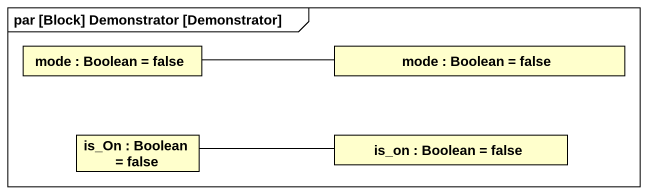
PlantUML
@startuml
mainframe par [Block] Demonstrator [Demonstrator]
rectangle "mode : Boolean = false" as mode
rectangle "mode : Boolean = false" as mode_2
rectangle "is_On : Boolean = false" as is_On
rectangle "is_on : Boolean = false" as is_on
mode -right- mode_2
is_on -left- is_On
@enduml
